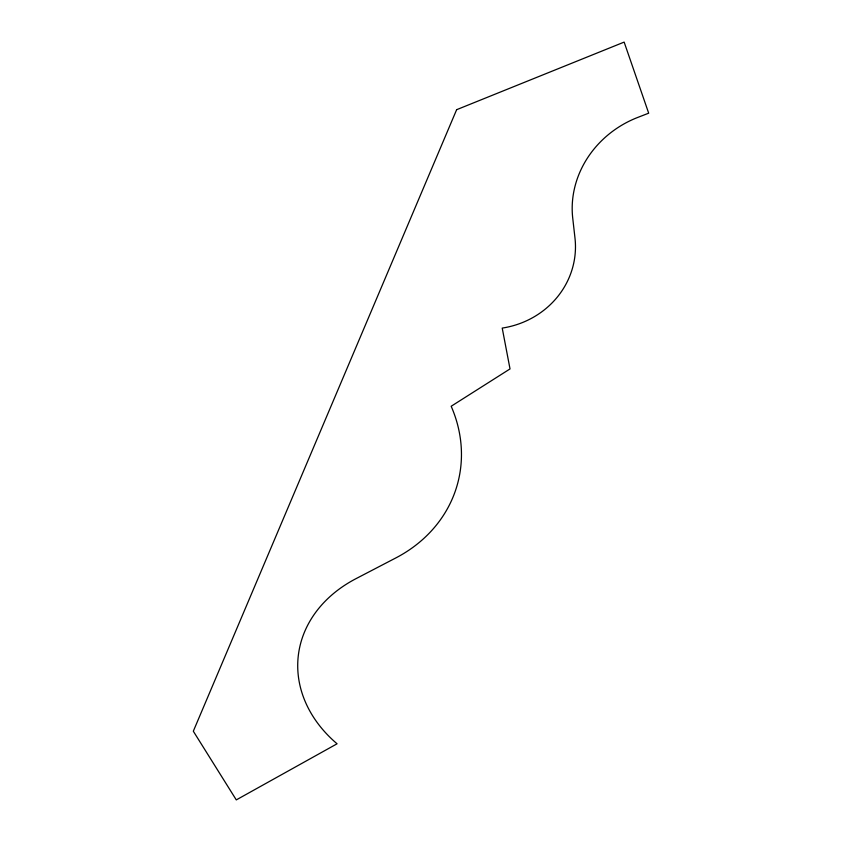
<?xml version="1.0" encoding="UTF-8"?>
<svg xmlns="http://www.w3.org/2000/svg" width="842" height="842" viewBox="0 0 842 842"><rect width="100%" height="100%" fill="white"/><g stroke="black" fill="none" stroke-linecap="round" stroke-linejoin="round"><path stroke-width="1.26" d="M456.638 109.692L193.313 731.214L236.286 799.9L337.074 743.791A137.278 108.902 6.1 0 1 355.977 578.675L395.835 557.93A148.539 128.331 15.2 0 0 451.175 406.254L510.02 368.922L502.221 328.085A87.052 82.242 -0.7 0 0 574.981 238.044L572.728 218.131A98.535 90.462 -25.8 0 1 638.615 117.091L648.687 113.186L624.143 42.1L456.638 109.692"/></g></svg>
